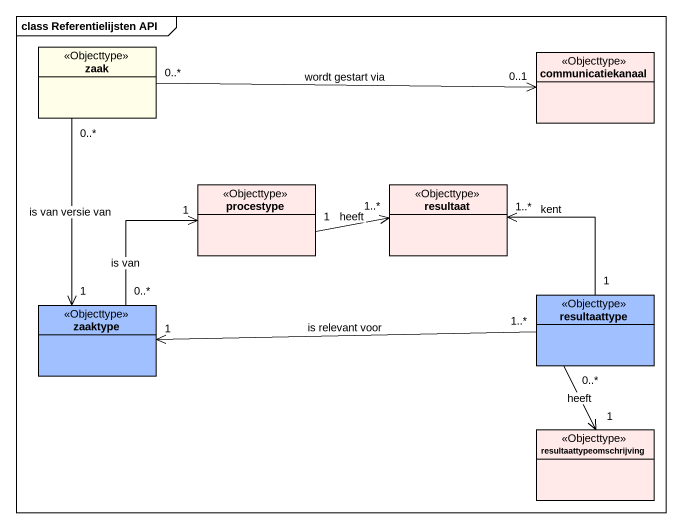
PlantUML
@startuml
mainframe class Referentielijsten API
hide circle
hide empty members
class zaak <<Objecttype>> #FFFFE9
class communicatiekanaal <<Objecttype>> #FFE9E9
class procestype <<Objecttype>> #FFE9E9
class resultaat <<Objecttype>> #FFE9E9
class zaaktype <<Objecttype>> #A0C0FF
class resultaattype <<Objecttype>> #A0C0FF
class resultaattypeomschrijving <<Objecttype>> #FFE9E9
zaak "0..*" -right-> "0..1" communicatiekanaal : wordt gestart via
zaak "0..*" --> "1" zaaktype : is van versie van
procestype "1" -right-> "1..*" resultaat : heeft
zaaktype "0..*" -up-> "1" procestype : is van
resultaattype "1" -up-> "1..*" resultaat : kent
resultaattype "1..*" -left-> "1" zaaktype : is relevant voor
resultaattype "0..*" --> "1" resultaattypeomschrijving : heeft
@enduml
